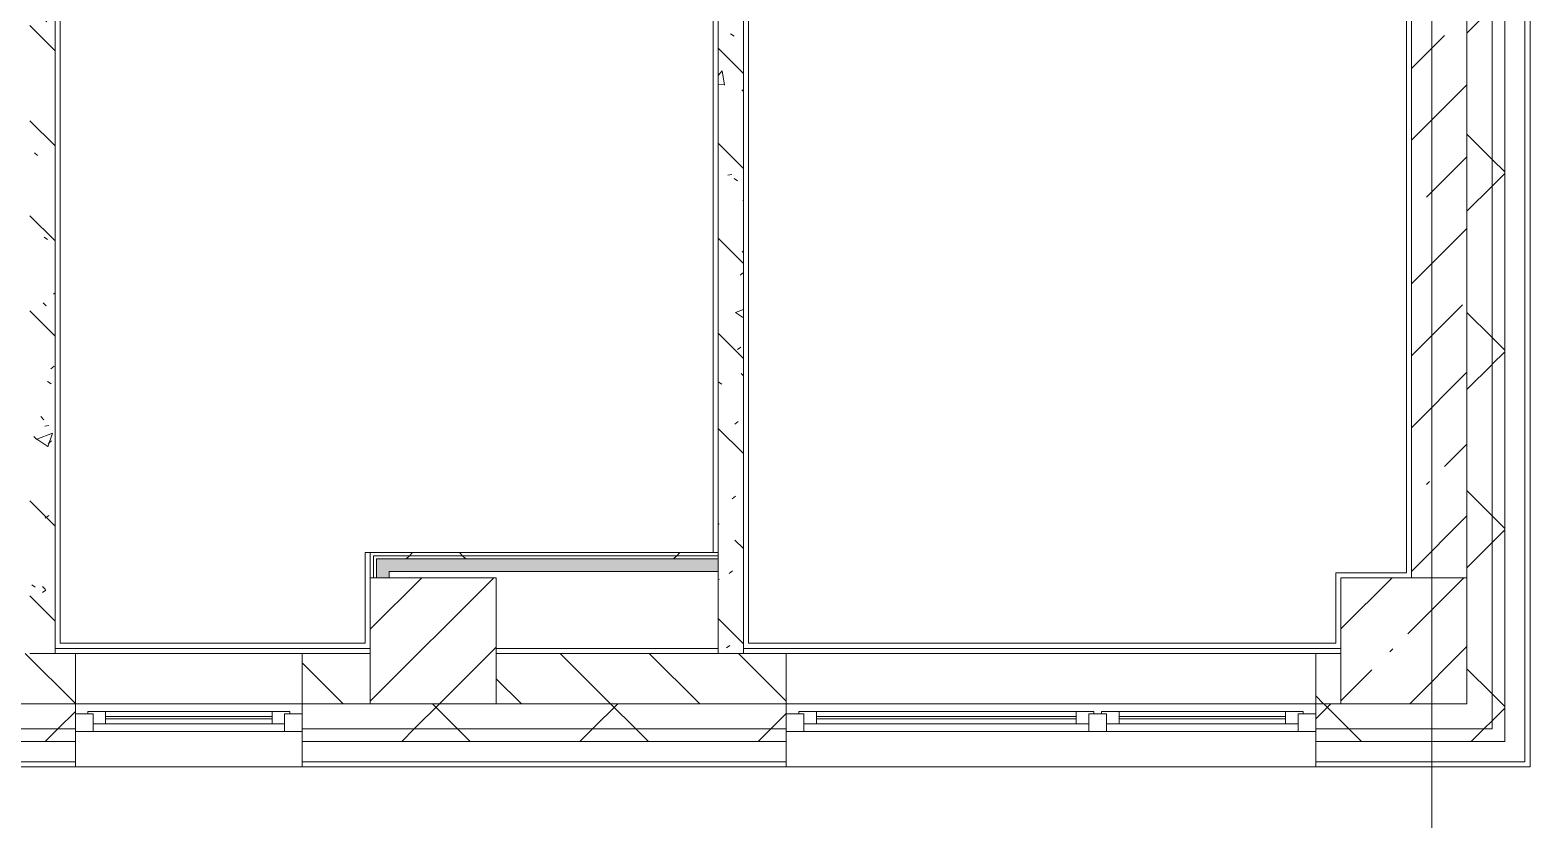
# Model space of a CAD drawing. Header units: millimetres. Extents: x 1322 to 199238, y -8553 to 29000.
# Drawn here: x 151228 to 157178, y 3093 to 6224 of the extents above; entities that cross this region are included whole.
import ezdxf

# ---------------------------------------------------------------- set-up
doc = ezdxf.new("R2010")
doc.units = ezdxf.units.MM
for name, color, linetype, lineweight, true_color in [('A-FLOR-2', 7, 'Continuous', 5, 0xaaaaaa), ('I-WALL-1', 7, 'Continuous', 5, 0xe7e7e7), ('I-WALL-2', 7, 'Continuous', 9, 0xe7e7e7), ('I-WALL-5', 7, 'Continuous', 5, 0x787878)]:
    doc.layers.add(name, color=color, linetype=linetype, lineweight=lineweight, true_color=true_color)
for name, color, linetype, lineweight in [('A-GLAZ-3', 7, 'Continuous', 5), ('A-WALL', 7, 'Continuous', 9), ('A-WALL-4', 7, 'Continuous', 5), ('I-WALL-3', 7, 'Continuous', 5), ('S-COLS-1', 7, 'Continuous', 5), ('Оси', 7, 'Continuous', 9)]:
    doc.layers.add(name, color=color, linetype=linetype, lineweight=lineweight)
pattern_1 = [(45, (72227.77, 0), (-353.5534, 353.5534), []), (135, (72227.77, 0), (-353.5534, -353.5534), [])]
pattern_2 = [(135, (72227.77, 0), (-377.1708, -377.1708), [533.4, -88.9, 17.78, -88.9]), (135, (72227.77, 376.94), (-377.1708, -377.1708), []), (50, (72227.77, 0), (637.6445, -55.7866), [66.675, -733.425]), (355, (72227.8, 0), (-123.3494, 668.699), [53.34, -586.74]), (100.451, (72280.9, -4.65), (514.299, 612.908), [56.665, -623.315]), (46.184, (72227.8, 177.8), (948.7764, -147.15), [100.012, -1100.137]), (96.636, (72306.8, 165.5), (830.909, 865.997), [84.998, -934.973]), (351.184, (72227.8, 177.8), (830.918, 865.988), [80.01, -880.11]), (21, (72316.67, 133.35), (530.6506, -357.9283), [66.675, -733.425]), (326, (72316.7, 133.35), (216.308, 644.6585), [53.34, -586.74]), (71.451, (72360.9, 103.5), (746.9596, 286.7243), [56.665, -623.315]), (37.5, (72227.77, 0), (10.81053, 295.9426), [16.764, -562.864, 16.764, -578.866, -588.962]), (37.5, (72227.77, 0), (10.81053, 295.9426), [-1175.258, 16.764, -572.198]), (7.5, (72227.77, 0), (233.8692, 350.6318), [16.764, -322.834, 16.764, -549.529, -224.472]), (7.5, (72227.77, 0), (233.8692, 350.6318), [-905.891, 16.764, -207.708]), (327.5, (72029.52, 0), (474.5678, -20.0513), [16.764, -205.486, 16.764, -676.656, -920.115]), (327.5, (72029.52, 0), (474.5678, -20.0513), [-915.67, 16.764, -903.351]), (317.5, (71940.62, 0), (518.4522, 88.9934), [16.764, -272.161, 16.764, -443.738, -653.415]), (317.5, (71940.62, 0), (518.4522, 88.9934), [-749.427, 16.764, -636.651])]
pattern_3 = [(45, (72227.8, 0), (-530.33, 530.33), []), (135, (72227.8, 0), (-530.33, -530.33), [])]

# ---------------------------------------------------------------- blocks, each defined once
blk = doc.blocks.new('BSC_Колонна _Прямоугольная - 500х500-V131-1_10_3_птичка')
at = {"layer": 'S-COLS-1'}
h = blk.add_hatch(dxfattribs=at)
h.set_pattern_fill('FP_52', color=256, style=0, pattern_type=2)
h.set_pattern_definition([(45, (-80600, -3800), (-285.1231, 285.1231), []), (45, (-80314.88, -3800), (-285.1231, 285.1231), [504.031, -100.806, 16.764, -84.042])])
h.paths.add_polyline_path([(250, -250), (250, 250), (-250, 250), (-250, -250), (79.7, -250)])
for p, q in [((250, 250), (-250, 250)), ((-250, 250), (-250, -250)), ((250, -250), (250, 250)), ((-250, -250), (250, -250))]:
    blk.add_line(p, q, dxfattribs=at)
blk = doc.blocks.new('120_Окно_СКБ_1Ст - 120_Окно_СКБ_1Ст 900х2500_h_-19906150-1_10_3_птичка')
at = {"layer": 'A-GLAZ-3'}
for p, q in [((-450, -75), (-450, -5)), ((-450, -5), (-380, -5)), ((450, -5), (-450, -5)), ((-380, -5), (-380, -75)), ((380, -35), (-380, -35)), ((-380, -35), (-380, -75)), ((-330, -85), (-330, -35)), ((-330, -55), (330, -55)), ((330, -85), (330, -35)), ((380, -75), (380, -5)), ((380, -5), (450, -5)), ((380, -75), (380, -35)), ((450, -5), (450, -75)), ((-380, -75), (-450, -75)), ((-450, -75), (-400, -75)), ((-380, -75), (-400, -75)), ((-400, -75), (-400, -85)), ((-400, -85), (400, -85)), ((400, -85), (-400, -85)), ((330, -65), (-330, -65)), ((450, -75), (380, -75)), ((400, -75), (380, -75)), ((400, -75), (450, -75)), ((400, -85), (400, -75))]:
    blk.add_line(p, q, dxfattribs=at)
blk = doc.blocks.new('120_Окно_СКБ_2Ст - 120_Окно_СКБ_2Ст 2100х2500 _мал створка СЛЕВА_-19967351-1_10_3_птичка')
at = {"layer": 'A-GLAZ-3'}
for p, q in [((-1050, -75), (-1050, -5)), ((-1050, -5), (-980, -5)), ((1050, -5), (-1050, -5)), ((-980, -5), (-980, -75)), ((-220, -35), (-980, -35)), ((-980, -35), (-980, -75)), ((-930, -85), (-930, -35)), ((-930, -55), (-270, -55)), ((-270, -85), (-270, -35)), ((-220, -75), (-220, -5)), ((-220, -5), (-150, -5)), ((-220, -75), (-220, -35)), ((-150, -5), (-150, -75)), ((980, -35), (-150, -35)), ((-150, -35), (-150, -75)), ((-100, -85), (-100, -35)), ((-100, -55), (930, -55)), ((930, -85), (930, -35)), ((980, -75), (980, -5)), ((980, -5), (1050, -5)), ((980, -75), (980, -35)), ((1050, -5), (1050, -75)), ((-980, -75), (-1050, -75)), ((-1050, -75), (-1000, -75)), ((-980, -75), (-1000, -75)), ((-1000, -75), (-1000, -85)), ((-1000, -85), (-200, -85)), ((-200, -85), (-1000, -85)), ((-270, -65), (-930, -65)), ((-150, -75), (-220, -75)), ((-200, -75), (-220, -75)), ((-200, -75), (-170, -75)), ((-200, -85), (-200, -75)), ((-150, -75), (-170, -75)), ((-170, -75), (-170, -85)), ((-170, -85), (1000, -85)), ((1000, -85), (-170, -85)), ((930, -65), (-100, -65)), ((1050, -75), (980, -75)), ((1000, -75), (980, -75)), ((1000, -75), (1050, -75)), ((1000, -85), (1000, -75))]:
    blk.add_line(p, q, dxfattribs=at)
blk = doc.blocks.new('BSC_Колонна _Прямоугольная - 500х500-V250-1_10_3_птичка')
at = {"layer": 'S-COLS-1'}
h = blk.add_hatch(dxfattribs=at)
h.set_pattern_fill('FP_161', color=256, style=0, pattern_type=2)
h.set_pattern_definition([(45, (-84450, -3800), (-285.1231, 285.1231), []), (45, (-84164.88, -3800), (-285.1231, 285.1231), [504.031, -100.806, 16.764, -84.042])])
h.paths.add_polyline_path([(-50.5, -250), (250, -250), (250, 250), (-250, 250), (-250, -250)])
for p, q in [((250, 250), (-250, 250)), ((-250, 250), (-250, -250)), ((250, -250), (250, 250)), ((-250, -250), (250, -250))]:
    blk.add_line(p, q, dxfattribs=at)

msp = doc.modelspace()

# ---------------------------------------------------------------- hatches: boundary and pattern name
at = {"layer": 'A-WALL-4'}
h = msp.add_hatch(dxfattribs=at)
h.set_pattern_fill('FP_56', color=256, style=0, pattern_type=2)
h.set_pattern_definition(pattern_1)
h.paths.add_polyline_path([(156927.8, 3550), (157027.8, 3550), (157027.7, 7500), (156935.8, 7500), (156927.8, 7492), (156927.8, 4050)])
h = msp.add_hatch(dxfattribs=at)
h.set_pattern_fill('FP_56', color=256, style=0, pattern_type=2)
h.set_pattern_definition(pattern_1)
h.paths.add_polyline_path([(157037.8, 3450), (157077.8, 3450), (157077.8, 7500), (157027.8, 7500), (157027.8, 3450)])
h = msp.add_hatch(dxfattribs=at)
h.set_pattern_fill('FP_67', color=256, style=0, pattern_type=2)
h.set_pattern_definition([(135, (72227.77, 0), (-176.7767, -176.7767), [])])
h.paths.add_polyline_path([(148257.9, 3550), (149307.8, 3550), (149307.8, 3750), (148207.8, 3750), (148207.8, 3550)])
h.paths.add_polyline_path([(151228.2, 3550), (151408.2, 3550), (151408.2, 3750), (150207.8, 3750), (150207.8, 3550), (151047.6, 3550)])
h.paths.add_polyline_path([(156427.8, 3550), (156427.8, 3750), (156327.8, 3750), (156327.8, 3550)])
h.paths.add_polyline_path([(152308.2, 3550), (152577.8, 3550), (152577.8, 3750), (152308.2, 3750), (152308.2, 3727.7)])
h.paths.add_polyline_path([(154227.8, 3550), (154227.8, 3750), (153077.8, 3750), (153077.8, 3550)])
h = msp.add_hatch(dxfattribs=at)
h.set_pattern_fill('FP_56', color=256, style=0, pattern_type=2)
h.set_pattern_definition(pattern_1)
h.paths.add_polyline_path([(156627.2, 3450), (157027.8, 3450), (157027.8, 3550), (156327.8, 3550), (156327.8, 3450), (156427.8, 3450)])
h.paths.add_polyline_path([(149187.8, 3450), (149307.8, 3455.7), (149307.8, 3550), (148085.8, 3550), (148085.8, 3450), (148846, 3450)])
h.paths.add_polyline_path([(150207.8, 3450), (151408.2, 3450), (151408.2, 3550), (150207.8, 3550), (150207.8, 3466.9)])
h.paths.add_polyline_path([(152907.5, 3450), (154227.8, 3450), (154227.8, 3550), (152308.2, 3550), (152308.2, 3450)])
h = msp.add_hatch(dxfattribs=at)
h.set_pattern_fill('FP_56', color=256, style=0, pattern_type=2)
h.set_pattern_definition(pattern_1)
h.paths.add_polyline_path([(156327.8, 3400), (157077.8, 3400), (157077.8, 3450), (156327.8, 3450), (156327.8, 3440)])
h.paths.add_polyline_path([(149187.8, 3400), (149307.8, 3400), (149307.8, 3450), (148085.8, 3450), (148085.8, 3400), (148257.9, 3400)])
h.paths.add_polyline_path([(151047.6, 3400), (151408.2, 3400), (151408.2, 3450), (150207.8, 3450), (150207.8, 3400)])
h.paths.add_polyline_path([(152308.2, 3400), (154227.8, 3400), (154227.8, 3450), (152308.2, 3450), (152308.2, 3440)])
at = {"layer": 'I-WALL-1'}
msp.add_hatch(color=256, dxfattribs=at).paths.add_polyline_path([(153957.8, 4075), (153957.8, 4125), (152652.8, 4125), (152652.8, 4075), (153077.8, 4075)])
at = {"layer": 'I-WALL-2'}
msp.add_hatch(color=256, dxfattribs=at).paths.add_polyline_path([(152652.8, 4050), (152652.8, 4125), (152602.8, 4124.5), (152602.8, 4050)])
at = {"layer": 'I-WALL-3'}
h = msp.add_hatch(dxfattribs=at)
h.set_pattern_fill('FP_36', color=256, style=0, pattern_type=2)
h.set_pattern_definition([(45, (72227.77, 0), (-285.1231, 285.1231), []), (45, (72512.9, 0), (-285.1231, 285.1231), [504.031, -100.806, 16.764, -84.042])])
h.paths.add_polyline_path([(156927.8, 4050), (156927.8, 10900), (156707.8, 10900), (156707.8, 4050)])
h = msp.add_hatch(dxfattribs=at)
h.set_pattern_fill('FP_172', color=256, style=0, pattern_type=2)
h.set_pattern_definition(pattern_3)
h.paths.add_polyline_path([(152652.8, 4137.5), (153957.8, 4137.5), (153957.8, 4150), (152590.3, 4150), (152590.3, 4137.5), (152602.8, 4137.5)])
h = msp.add_hatch(dxfattribs=at)
h.set_pattern_fill('FP_172', color=256, style=0, pattern_type=2)
h.set_pattern_definition(pattern_3)
h.paths.add_polyline_path([(153937.8, 4125), (153957.8, 4125), (153957.8, 4137.5), (152602.8, 4137.5), (152602.8, 4125), (152652.8, 4125)])
at = {"layer": 'I-WALL-5'}
h = msp.add_hatch(dxfattribs=at)
h.set_pattern_fill('FP_65', color=256, style=0, pattern_type=2)
h.set_pattern_definition(pattern_2)
h.paths.add_polyline_path([(151228.2, 3750), (151328.2, 3750), (151328.2, 9100), (151228.2, 9100), (151228.2, 3762.9)])
h = msp.add_hatch(dxfattribs=at)
h.set_pattern_fill('FP_65', color=256, style=0, pattern_type=2)
h.set_pattern_definition(pattern_2)
h.paths.add_polyline_path([(153957.8, 3750), (154057.8, 3750), (154057.8, 9100), (153957.8, 9100), (153957.8, 3770)])

# ---------------------------------------------------------------- linework, layer by layer
at = {"layer": 'A-FLOR-2'}
for p, q in [((156687.8, 4070), (156687.8, 10880)), ((154077.8, 9220), (154077.8, 3790)), ((151348.2, 9080), (151348.2, 3790)), ((153937.8, 4150), (153937.8, 9080)), ((152557.8, 3790), (152557.8, 4150)), ((152557.8, 4150), (152577.8, 4150)), ((156407.8, 3790), (156407.8, 4070)), ((156407.8, 4070), (156687.8, 4070)), ((151348.2, 3790), (152557.8, 3790)), ((154077.8, 3790), (156407.8, 3790))]:
    msp.add_line(p, q, dxfattribs=at)
at = {"layer": 'A-WALL'}
for p, q in [((157027.8, 3450), (157027.8, 7500)), ((157077.8, 3400), (157077.8, 7500)), ((157157.8, 3320), (157157.8, 7500)), ((152590.3, 4050), (152590.3, 4137.5)), ((153957.8, 4137.5), (152590.3, 4137.5)), ((152602.8, 4050), (152602.8, 4125)), ((153957.8, 4125), (152602.8, 4125)), ((151228.2, 3750), (151328.2, 3750)), ((153957.8, 3750), (154057.8, 3750)), ((151408.2, 3550), (150207.8, 3550)), ((152577.8, 3550), (152308.2, 3550)), ((154227.8, 3550), (153077.8, 3550)), ((156427.8, 3550), (156327.8, 3550)), ((150207.8, 3450), (151408.2, 3450)), ((150207.8, 3400), (151408.2, 3400)), ((152308.2, 3450), (154227.8, 3450)), ((152308.2, 3400), (154227.8, 3400)), ((156327.8, 3450), (157027.8, 3450)), ((156327.8, 3400), (157077.8, 3400)), ((150207.8, 3320), (151408.2, 3320)), ((152308.2, 3320), (154227.8, 3320)), ((156327.8, 3320), (157157.8, 3320))]:
    msp.add_line(p, q, dxfattribs=at)
at = {"layer": 'A-WALL-4'}
for p, q in [((157177.8, 3300), (157177.8, 7492)), ((156927.8, 4050), (156927.8, 4050)), ((151328.2, 3750), (152577.8, 3750)), ((151408.2, 3300), (151408.2, 3750)), ((152308.2, 3750), (152308.2, 3300)), ((153957.8, 3750), (153077.8, 3750)), ((154057.8, 3750), (156427.8, 3750)), ((154227.8, 3300), (154227.8, 3750)), ((156327.8, 3750), (156327.8, 3300)), ((148085.8, 3300), (157177.8, 3300))]:
    msp.add_line(p, q, dxfattribs=at)
at = {"layer": 'I-WALL-3'}
for p, q in [((156707.8, 10900), (156707.8, 4050)), ((156927.8, 4050), (156927.8, 10900)), ((154057.8, 3750), (154057.8, 9200)), ((151328.2, 3750), (151328.2, 9100)), ((153957.8, 9100), (153957.8, 3750)), ((152577.8, 4150), (152577.8, 4050)), ((153957.8, 4150), (152577.8, 4150)), ((152652.8, 4050), (152652.8, 4075)), ((152652.8, 4075), (153957.8, 4075)), ((151328.2, 3770), (152577.8, 3770)), ((153077.8, 3770), (153957.8, 3770)), ((154057.8, 3770), (156427.8, 3770)), ((152308.2, 3550), (151408.2, 3550)), ((156327.8, 3550), (154227.8, 3550))]:
    msp.add_line(p, q, dxfattribs=at)
at = {"layer": 'Оси'}
msp.add_line((156787.8, -1906.3), (156787.8, 9979), dxfattribs=at)

# ---------------------------------------------------------------- block references
at = {"layer": 'A-GLAZ-3', "rotation": 180}
for name, p in [('120_Окно_СКБ_1Ст - 120_Окно_СКБ_1Ст 900х2500_h_-19906150-1_10_3_птичка', (151858.2, 3435)), ('120_Окно_СКБ_2Ст - 120_Окно_СКБ_2Ст 2100х2500 _мал створка СЛЕВА_-19967351-1_10_3_птичка', (155277.8, 3435))]:
    msp.add_blockref(name, p, dxfattribs=at)
at = {"layer": 'S-COLS-1'}
for name, p in [('BSC_Колонна _Прямоугольная - 500х500-V131-1_10_3_птичка', (152827.8, 3800)), ('BSC_Колонна _Прямоугольная - 500х500-V250-1_10_3_птичка', (156677.8, 3800))]:
    msp.add_blockref(name, p, dxfattribs=at)

doc.saveas('drawing.dxf')
